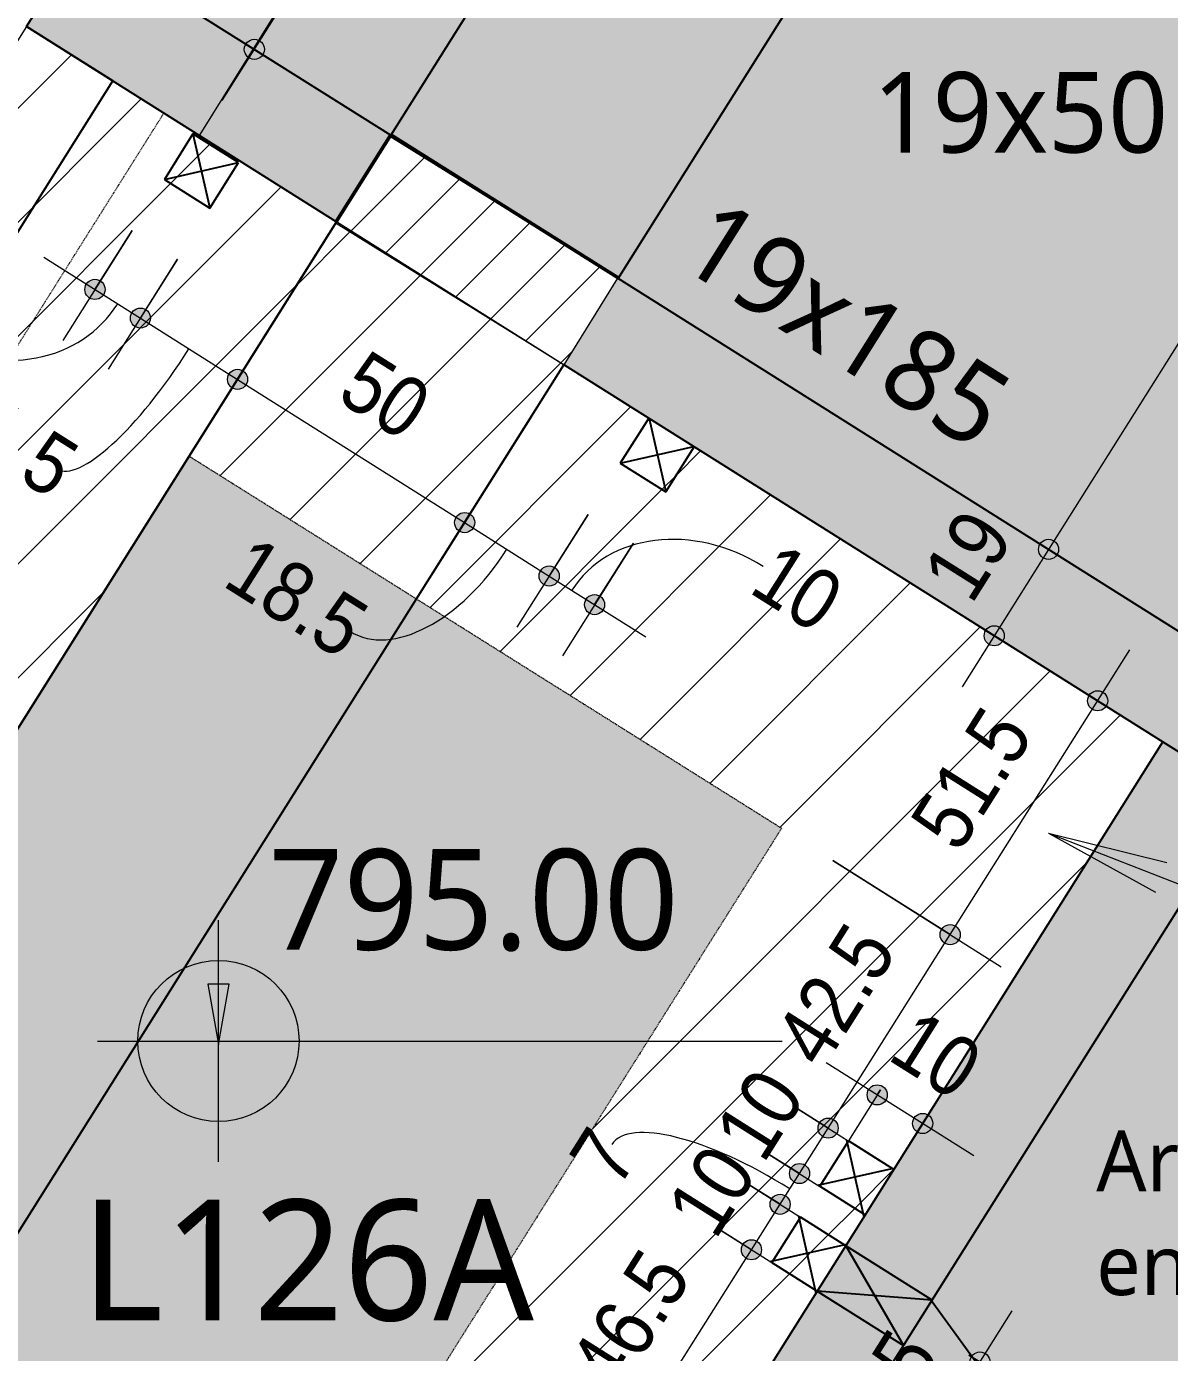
# Model space of a CAD drawing. Extents: x -2131 to 52870, y -3196 to 88043.
# Drawn here: x 42426.7 to 42639.5, y 1856.6 to 2103.4 of the extents above; entities that cross this region are included whole.
import ezdxf

# ---------------------------------------------------------------- set-up
doc = ezdxf.new("R2010")
doc.units = 0
doc.linetypes.add('Hidden 1_5', pattern=[0.22, 0.15, -0.07])
doc.linetypes.add('Traço', pattern=[0.635, 0.3175, -0.3175])
for name, color, linetype, lineweight in [('A-ANNO-DIMS', 7, 'Continuous', 9), ('A-ANNO-DIMS-75', 7, 'Continuous', 9), ('A-DETL-GENF', 7, 'Continuous', 18), ('A-DETL-THIN', 7, 'Continuous', 25), ('A-FLOR', 7, 'Continuous', 25), ('A-FLOR-IDEN', 7, 'Continuous', 9), ('A-GENM', 7, 'Continuous', 25), ('A-GENM-HDLN', 7, 'Traço', 18), ('G-ANNO-DIMS', 7, 'Continuous', 9), ('G-ANNO-TEXT', 7, 'Continuous', 9), ('S-BEAM', 7, 'Continuous', 25), ('S-BEAM-HDLN', 7, 'Traço', 25), ('S-BEAM-IDEN', 7, 'Continuous', 9), ('S-COLS', 7, 'Continuous', 25), ('S-COLS-IDEN', 7, 'Continuous', 9)]:
    doc.layers.add(name, color=color, linetype=linetype, lineweight=lineweight)
doc.layers.add('A-DETL', color=7, linetype='Continuous', lineweight=18, true_color=0x00a600)
doc.styles.add('Fira Sans_3', font='', dxfattribs={"width": 0.9, "height": 11.25})
doc.styles.add('Gadugi', font='gadugi.ttf', dxfattribs={"height": 15})
doc.styles.add('Gadugi_4', font='gadugi.ttf', dxfattribs={"height": 11.25})
doc.styles.add('Gadugi_6', font='gadugi.ttf', dxfattribs={"height": 22.5})
doc.styles.add('Gadugi_8', font='gadugi.ttf', dxfattribs={"height": 18.75})
doc.styles.get('Fira Sans_3').set_extended_font_data('Fira Sans')
doc.dimstyles.new('PED_1_5mm_ESQ_3', dxfattribs={"dimscale": 30.48, "dimtxt": 15.344768, "dimasz": 0.492126, "dimexe": 0.369094, "dimexo": 0.369094, "dimgap": 0.073819, "dimtad": 1, "dimdec": 1, "dimrnd": 0.5, "dimdsep": 46, "dimtxsty": 'Fira Sans_3', "dimblk1": 'DOTSMALL', "dimblk2": 'DOTSMALL', "dimsah": 1, "dimcen": 0.09, "dimdle": 0.369094, "dimazin": 0, "dimtfac": 1, "dimtdec": 4, "dimtix": 1, "dimtmove": 0, "dimatfit": 3, "dimfxl": 1, "dimtvp": 1, "dimtolj": 1, "dimtzin": 0, "dimarcsym": 2})
doc.dimstyles.new('PED_1_5mm_ESQ_5', dxfattribs={"dimscale": 30.48, "dimtxt": 15.344768, "dimasz": 0.492126, "dimexe": 0.369094, "dimexo": 0.369094, "dimgap": 0.073819, "dimtad": 1, "dimdec": 1, "dimrnd": 0.5, "dimdsep": 46, "dimtxsty": 'Fira Sans_3', "dimblk1": 'DOTSMALL', "dimblk2": 'DOTSMALL', "dimsah": 1, "dimcen": 0.09, "dimdle": 0.369094, "dimazin": 0, "dimtfac": 1, "dimtdec": 4, "dimtix": 1, "dimtmove": 1, "dimatfit": 3, "dimfxl": 1, "dimtvp": 1, "dimtolj": 1, "dimtzin": 0, "dimarcsym": 2})
pattern_1 = [(45, (44240.043, 0), (-10.6066, 10.6066), [])]

# ---------------------------------------------------------------- blocks, each defined once
blk = doc.blocks.new('PED_FURO_RETANGULAR_R04_2020 - 10x10x33-3488653-PL C 001 - FORMA DO TÉRREO')
at = {"layer": 'A-GENM-HDLN'}
for p, q in [((-5, 9.5), (5, -9.5)), ((-5, -9.5), (5, 9.5)), ((-5, -9.5), (-5, 9.5)), ((5, 9.5), (5, -9.5))]:
    blk.add_line(p, q, dxfattribs=at)
blk = doc.blocks.new('Elevações de ponto - M_Cota de elevação - Alvo preenchido-10609-PL C 001 - FORMA DO TÉRREO')
at = {"layer": 'G-ANNO-DIMS'}
h = blk.add_hatch(color=256, dxfattribs=at)
edge = h.paths.add_edge_path(flags=0)
edge.add_line((0, 0), (-0.2, 0))
edge.add_arc((0, 0), 0.2, 90, 180, ccw=False)
edge.add_line((0, 0.2), (0, 0))
h = blk.add_hatch(color=256, dxfattribs=at)
edge = h.paths.add_edge_path(flags=0)
edge.add_line((0, 0), (0.2, 0))
edge.add_arc((0, 0), 0.2, 270, 360, ccw=False)
edge.add_line((0, -0.2), (0, 0))
for p, q in [((0, -0.3), (0, 0.3)), ((-0.3, 0), (1.4, 0))]:
    blk.add_line(p, q, dxfattribs=at)
blk.add_circle((0, 0), 0.2, dxfattribs=at)
blk = doc.blocks.new('DIMBLOCK255-PL C 001 - FORMA DO TÉRREO')
at = {"layer": 'A-ANNO-DIMS-75', "transparency": 16777216}
h = blk.add_hatch(color=256, dxfattribs=at)
edge = h.paths.add_edge_path(flags=0)
edge.add_arc((42424.7, 2127.12), 1.88, 0, 360)
h = blk.add_hatch(color=256, dxfattribs=at)
edge = h.paths.add_edge_path(flags=0)
edge.add_arc((42414.58, 2111.04), 1.88, 0, 360)
for p, q in [((42408.58, 2101.52), (42430.69, 2136.64)), ((42431.97, 2122.54), (42415.17, 2133.12)), ((42424.7, 2127.12), (42431.97, 2122.54)), ((42421.85, 2106.46), (42405.05, 2117.03)), ((42414.58, 2111.04), (42421.85, 2106.46))]:
    blk.add_line(p, q, dxfattribs=at)
for centre in [(42424.7, 2127.12), (42414.58, 2111.04)]:
    blk.add_circle(centre, 1.88, dxfattribs=at)
at = {"layer": 'A-ANNO-DIMS-75', "color": 0, "transparency": 16777216, "insert": (42400.83, 2122.67), "char_height": 11.25, "width": 16.7612, "attachment_point": 1, "rotation": 57.8147, "line_spacing_factor": 1.049215, "style": 'Fira Sans_3'}
blk.add_mtext('19', dxfattribs=at)
blk = doc.blocks.new('_DotSmall')
at = {"color": 0, "linetype": 'ByBlock', "const_width": 0.5}
blk.add_lwpolyline([(-0.0625, 0, 1), (0.0625, 0, 1)], format="xyb", close=True, dxfattribs=at)
blk = doc.blocks.new('DIMBLOCK256-PL C 001 - FORMA DO TÉRREO')
at = {"layer": 'A-ANNO-DIMS-75', "transparency": 16777216}
h = blk.add_hatch(color=256, dxfattribs=at)
edge = h.paths.add_edge_path(flags=0)
edge.add_arc((42574.17, 2266.17), 1.87, 0, 360)
h = blk.add_hatch(color=256, dxfattribs=at)
edge = h.paths.add_edge_path(flags=0)
edge.add_arc((42469.08, 2099.19), 1.87, 0, 360)
for p, q in [((42581.45, 2261.59), (42564.65, 2272.16)), ((42463.08, 2089.67), (42574.17, 2266.17)), ((42574.17, 2266.17), (42581.45, 2261.59)), ((42448.07, 2112.41), (42478.6, 2093.2)), ((42469.08, 2099.19), (42448.07, 2112.41))]:
    blk.add_line(p, q, dxfattribs=at)
for centre in [(42574.17, 2266.17), (42469.08, 2099.19)]:
    blk.add_circle(centre, 1.87, dxfattribs=at)
at = {"layer": 'A-ANNO-DIMS-75', "color": 0, "transparency": 16777216, "insert": (42498.2, 2178.94), "char_height": 11.25, "width": 37.5357, "attachment_point": 1, "rotation": 57.8147, "line_spacing_factor": 1.049215, "style": 'Fira Sans_3'}
blk.add_mtext('197.5', dxfattribs=at)
blk = doc.blocks.new('DIMBLOCK268-PL C 001 - FORMA DO TÉRREO')
at = {"layer": 'A-ANNO-DIMS-75', "transparency": 16777216}
h = blk.add_hatch(color=256, dxfattribs=at)
edge = h.paths.add_edge_path(flags=0)
edge.add_arc((42604.2, 1854.84), 1.87, 0, 360)
h = blk.add_hatch(color=256, dxfattribs=at)
edge = h.paths.add_edge_path(flags=0)
edge.add_arc((42586.41, 1826.57), 1.87, 0, 360)
for p, q in [((42586.41, 1826.57), (42610.19, 1864.36)), ((42602.14, 1856.13), (42613.72, 1848.85)), ((42604.2, 1854.84), (42602.14, 1856.13)), ((42584.35, 1827.86), (42595.93, 1820.57)), ((42586.41, 1826.57), (42584.35, 1827.86))]:
    blk.add_line(p, q, dxfattribs=at)
for centre in [(42604.2, 1854.84), (42586.41, 1826.57)]:
    blk.add_circle(centre, 1.87, dxfattribs=at)
at = {"layer": 'A-ANNO-DIMS-75', "color": 0, "transparency": 16777216, "insert": (42573.46, 1839.46), "char_height": 11.25, "width": 30.4535, "attachment_point": 1, "rotation": 57.8148, "line_spacing_factor": 1.049215, "style": 'Fira Sans_3'}
blk.add_mtext('33.5', dxfattribs=at)
blk = doc.blocks.new('DIMBLOCK274-PL C 001 - FORMA DO TÉRREO')
at = {"layer": 'A-ANNO-DIMS-75', "transparency": 16777216}
h = blk.add_hatch(color=256, dxfattribs=at)
edge = h.paths.add_edge_path(flags=0)
edge.add_arc((42561.65, 1875.73), 1.87, 0, 360)
h = blk.add_hatch(color=256, dxfattribs=at)
edge = h.paths.add_edge_path(flags=0)
edge.add_arc((42536.72, 1836.21), 1.87, 0, 360)
for p, q in [((42555.91, 1879.35), (42571.16, 1869.73)), ((42561.65, 1875.73), (42555.91, 1879.35)), ((42536.72, 1836.21), (42561.65, 1875.73)), ((42531.03, 1839.8), (42546.24, 1830.21)), ((42536.72, 1836.21), (42531.03, 1839.8))]:
    blk.add_line(p, q, dxfattribs=at)
for centre in [(42561.65, 1875.73), (42536.72, 1836.21)]:
    blk.add_circle(centre, 1.87, dxfattribs=at)
at = {"layer": 'A-ANNO-DIMS-75', "color": 0, "transparency": 16777216, "insert": (42527.13, 1854.41), "char_height": 11.25, "width": 31.3978, "attachment_point": 1, "rotation": 57.7592, "line_spacing_factor": 1.049215, "style": 'Fira Sans_3'}
blk.add_mtext('46.5', dxfattribs=at)
blk = doc.blocks.new('DIMBLOCK275-PL C 001 - FORMA DO TÉRREO')
at = {"layer": 'A-ANNO-DIMS-75', "transparency": 16777216}
h = blk.add_hatch(color=256, dxfattribs=at)
edge = h.paths.add_edge_path(flags=0)
edge.add_arc((42566.98, 1884.19), 1.87, 0, 360)
h = blk.add_hatch(color=256, dxfattribs=at)
edge = h.paths.add_edge_path(flags=0)
edge.add_arc((42561.65, 1875.73), 1.87, 0, 360)
for p, q in [((42561.25, 1887.8), (42576.5, 1878.18)), ((42566.98, 1884.19), (42561.25, 1887.8)), ((42561.65, 1875.73), (42566.98, 1884.19)), ((42555.91, 1879.35), (42571.16, 1869.73)), ((42561.65, 1875.73), (42555.91, 1879.35))]:
    blk.add_line(p, q, dxfattribs=at)
for centre in [(42566.98, 1884.19), (42561.65, 1875.73)]:
    blk.add_circle(centre, 1.87, dxfattribs=at)
at = {"layer": 'A-ANNO-DIMS-75', "color": 0, "transparency": 16777216, "insert": (42545.41, 1883.39), "char_height": 11.25, "width": 17.2334, "attachment_point": 1, "rotation": 57.7592, "line_spacing_factor": 1.049215, "style": 'Fira Sans_3'}
blk.add_mtext('10', dxfattribs=at)
blk = doc.blocks.new('DIMBLOCK276-PL C 001 - FORMA DO TÉRREO')
at = {"layer": 'A-ANNO-DIMS-75', "transparency": 16777216}
h = blk.add_hatch(color=256, dxfattribs=at)
edge = h.paths.add_edge_path(flags=0)
edge.add_arc((42570.6, 1889.92), 1.87, 0, 360)
h = blk.add_hatch(color=256, dxfattribs=at)
edge = h.paths.add_edge_path(flags=0)
edge.add_arc((42566.98, 1884.19), 1.87, 0, 360)
for p, q in [((42564.84, 1893.55), (42580.11, 1883.92)), ((42570.6, 1889.92), (42564.84, 1893.55)), ((42566.98, 1884.19), (42570.6, 1889.92)), ((42561.25, 1887.8), (42576.5, 1878.18)), ((42566.98, 1884.19), (42561.25, 1887.8))]:
    blk.add_line(p, q, dxfattribs=at)
for centre in [(42570.6, 1889.92), (42566.98, 1884.19)]:
    blk.add_circle(centre, 1.87, dxfattribs=at)
blk.add_ellipse((42563.11, 1878.04), major_axis=(-27.45, 17.31), ratio=0.328298, start_param=4.712389, end_param=6.283185, dxfattribs=at)
at = {"layer": 'A-ANNO-DIMS-75', "color": 0, "transparency": 16777216, "insert": (42527.33, 1892.93), "char_height": 11.25, "width": 7.7904, "attachment_point": 1, "rotation": 57.7592, "line_spacing_factor": 1.049215, "style": 'Fira Sans_3'}
blk.add_mtext('7', dxfattribs=at)
blk = doc.blocks.new('DIMBLOCK277-PL C 001 - FORMA DO TÉRREO')
at = {"layer": 'A-ANNO-DIMS-75', "transparency": 16777216}
h = blk.add_hatch(color=256, dxfattribs=at)
edge = h.paths.add_edge_path(flags=0)
edge.add_arc((42575.93, 1898.38), 1.87, 0, 360)
h = blk.add_hatch(color=256, dxfattribs=at)
edge = h.paths.add_edge_path(flags=0)
edge.add_arc((42570.6, 1889.92), 1.87, 0, 360)
for p, q in [((42570.17, 1902.01), (42585.45, 1892.37)), ((42575.93, 1898.38), (42570.17, 1902.01)), ((42570.6, 1889.92), (42575.93, 1898.38)), ((42564.84, 1893.55), (42580.11, 1883.92)), ((42570.6, 1889.92), (42564.84, 1893.55))]:
    blk.add_line(p, q, dxfattribs=at)
for centre in [(42575.93, 1898.38), (42570.6, 1889.92)]:
    blk.add_circle(centre, 1.87, dxfattribs=at)
at = {"layer": 'A-ANNO-DIMS-75', "color": 0, "transparency": 16777216, "insert": (42554.36, 1897.58), "char_height": 11.25, "width": 17.2334, "attachment_point": 1, "rotation": 57.7592, "line_spacing_factor": 1.049215, "style": 'Fira Sans_3'}
blk.add_mtext('10', dxfattribs=at)
blk = doc.blocks.new('DIMBLOCK278-PL C 001 - FORMA DO TÉRREO')
at = {"layer": 'A-ANNO-DIMS-75', "transparency": 16777216}
h = blk.add_hatch(color=256, dxfattribs=at)
edge = h.paths.add_edge_path(flags=0)
edge.add_arc((42598.65, 1934.39), 1.88, 0, 360)
h = blk.add_hatch(color=256, dxfattribs=at)
edge = h.paths.add_edge_path(flags=0)
edge.add_arc((42575.93, 1898.38), 1.87, 0, 360)
for p, q in [((42576.78, 1948.19), (42608.17, 1928.39)), ((42598.65, 1934.39), (42576.78, 1948.19)), ((42575.93, 1898.38), (42598.65, 1934.39)), ((42570.17, 1902.01), (42585.45, 1892.37)), ((42575.93, 1898.38), (42570.17, 1902.01))]:
    blk.add_line(p, q, dxfattribs=at)
for centre, radius in [((42598.65, 1934.39), 1.88), ((42575.93, 1898.38), 1.87)]:
    blk.add_circle(centre, radius, dxfattribs=at)
at = {"layer": 'A-ANNO-DIMS-75', "color": 0, "transparency": 16777216, "insert": (42565.39, 1915.08), "char_height": 11.25, "width": 30.6895, "attachment_point": 1, "rotation": 57.7592, "line_spacing_factor": 1.049215, "style": 'Fira Sans_3'}
blk.add_mtext('42.5', dxfattribs=at)
blk = doc.blocks.new('DIMBLOCK279-PL C 001 - FORMA DO TÉRREO')
at = {"layer": 'A-ANNO-DIMS-75', "transparency": 16777216}
h = blk.add_hatch(color=256, dxfattribs=at)
edge = h.paths.add_edge_path(flags=0)
edge.add_arc((42626.11, 1977.93), 1.87, 0, 360)
h = blk.add_hatch(color=256, dxfattribs=at)
edge = h.paths.add_edge_path(flags=0)
edge.add_arc((42598.65, 1934.39), 1.88, 0, 360)
for p, q in [((42598.65, 1934.39), (42632.11, 1987.44)), ((42628.72, 1976.28), (42616.59, 1983.93)), ((42626.11, 1977.93), (42628.72, 1976.28)), ((42576.78, 1948.19), (42608.17, 1928.39)), ((42598.65, 1934.39), (42576.78, 1948.19))]:
    blk.add_line(p, q, dxfattribs=at)
for centre, radius in [((42626.11, 1977.93), 1.87), ((42598.65, 1934.39), 1.88)]:
    blk.add_circle(centre, radius, dxfattribs=at)
at = {"layer": 'A-ANNO-DIMS-75', "color": 0, "transparency": 16777216, "insert": (42590.79, 1955.35), "char_height": 11.25, "width": 29.2731, "attachment_point": 1, "rotation": 57.7592, "line_spacing_factor": 1.049215, "style": 'Fira Sans_3'}
blk.add_mtext('51.5', dxfattribs=at)
blk = doc.blocks.new('DIMBLOCK280-PL C 001 - FORMA DO TÉRREO')
at = {"layer": 'A-ANNO-DIMS-75', "transparency": 16777216}
h = blk.add_hatch(color=256, dxfattribs=at)
edge = h.paths.add_edge_path(flags=0)
edge.add_arc((42585.07, 1904.56), 1.88, 0, 360)
h = blk.add_hatch(color=256, dxfattribs=at)
edge = h.paths.add_edge_path(flags=0)
edge.add_arc((42593.53, 1899.24), 1.88, 0, 360)
for p, q in [((42575.55, 1910.56), (42603.05, 1893.25)), ((42588.95, 1891.97), (42599.52, 1908.76)), ((42585.68, 1905.53), (42579.08, 1895.04)), ((42585.07, 1904.56), (42585.68, 1905.53)), ((42593.53, 1899.24), (42588.95, 1891.97))]:
    blk.add_line(p, q, dxfattribs=at)
for centre in [(42585.07, 1904.56), (42593.53, 1899.24)]:
    blk.add_circle(centre, 1.88, dxfattribs=at)
at = {"layer": 'A-ANNO-DIMS-75', "color": 0, "transparency": 16777216, "insert": (42592.72, 1920.82), "char_height": 11.25, "width": 17.2334, "attachment_point": 1, "rotation": 327.8148, "line_spacing_factor": 1.049215, "style": 'Fira Sans_3'}
blk.add_mtext('10', dxfattribs=at)
blk = doc.blocks.new('DIMBLOCK283-PL C 001 - FORMA DO TÉRREO')
at = {"layer": 'A-ANNO-DIMS-75', "transparency": 16777216}
h = blk.add_hatch(color=256, dxfattribs=at)
edge = h.paths.add_edge_path(flags=0)
edge.add_arc((42722.06, 2173.08), 1.87, 0, 360)
h = blk.add_hatch(color=256, dxfattribs=at)
edge = h.paths.add_edge_path(flags=0)
edge.add_arc((42616.97, 2006.11), 1.87, 0, 360)
for p, q in [((42651.45, 2217.52), (42731.58, 2167.09)), ((42722.06, 2173.08), (42651.45, 2217.52)), ((42722.06, 2173.08), (42616.97, 2006.11)), ((42609.69, 2010.69), (42626.49, 2000.12)), ((42616.97, 2006.11), (42609.69, 2010.69))]:
    blk.add_line(p, q, dxfattribs=at)
for centre in [(42722.06, 2173.08), (42616.97, 2006.11)]:
    blk.add_circle(centre, 1.87, dxfattribs=at)
at = {"layer": 'A-ANNO-DIMS-75', "color": 0, "transparency": 16777216, "insert": (42646.1, 2085.86), "char_height": 11.25, "width": 37.5357, "attachment_point": 1, "rotation": 57.8147, "line_spacing_factor": 1.049215, "style": 'Fira Sans_3'}
blk.add_mtext('197.5', dxfattribs=at)
blk = doc.blocks.new('DIMBLOCK284-PL C 001 - FORMA DO TÉRREO')
at = {"layer": 'A-ANNO-DIMS-75', "transparency": 16777216}
h = blk.add_hatch(color=256, dxfattribs=at)
edge = h.paths.add_edge_path(flags=0)
edge.add_arc((42616.97, 2006.11), 1.87, 0, 360)
h = blk.add_hatch(color=256, dxfattribs=at)
edge = h.paths.add_edge_path(flags=0)
edge.add_arc((42606.85, 1990.03), 1.87, 0, 360)
for p, q in [((42609.69, 2010.69), (42626.49, 2000.12)), ((42616.97, 2006.11), (42609.69, 2010.69)), ((42616.97, 2006.11), (42600.86, 1980.51)), ((42599.57, 1994.61), (42616.37, 1984.04)), ((42606.85, 1990.03), (42599.57, 1994.61))]:
    blk.add_line(p, q, dxfattribs=at)
for centre in [(42616.97, 2006.11), (42606.85, 1990.03)]:
    blk.add_circle(centre, 1.87, dxfattribs=at)
at = {"layer": 'A-ANNO-DIMS-75', "color": 0, "transparency": 16777216, "insert": (42593.1, 2001.66), "char_height": 11.25, "width": 16.7612, "attachment_point": 1, "rotation": 57.8147, "line_spacing_factor": 1.049215, "style": 'Fira Sans_3'}
blk.add_mtext('19', dxfattribs=at)
blk = doc.blocks.new('DIMBLOCK312-PL C 001 - FORMA DO TÉRREO')
at = {"layer": 'A-ANNO-DIMS-75', "transparency": 16777216}
h = blk.add_hatch(color=256, dxfattribs=at)
edge = h.paths.add_edge_path(flags=0)
edge.add_arc((42439.4, 2054.5), 1.88, 0, 360)
h = blk.add_hatch(color=256, dxfattribs=at)
edge = h.paths.add_edge_path(flags=0)
edge.add_arc((42447.86, 2049.17), 1.87, 0, 360)
for p, q in [((42446.32, 2065.47), (42433.4, 2044.99)), ((42439.4, 2054.5), (42446.32, 2065.47)), ((42429.89, 2060.5), (42447.86, 2049.17)), ((42454.78, 2060.13), (42441.86, 2039.65)), ((42447.86, 2049.17), (42454.78, 2060.13))]:
    blk.add_line(p, q, dxfattribs=at)
for centre, radius in [((42439.4, 2054.5), 1.88), ((42447.86, 2049.17), 1.87)]:
    blk.add_circle(centre, radius, dxfattribs=at)
blk.add_ellipse((42422.09, 2065.42), major_axis=(-21.54, 13.59), ratio=0.923237, start_param=1.570796, end_param=3.141593, dxfattribs=at)
at = {"layer": 'A-ANNO-DIMS-75', "color": 0, "transparency": 16777216, "insert": (42400.46, 2058.05), "char_height": 11.25, "width": 17.2334, "attachment_point": 1, "rotation": 327.7592, "line_spacing_factor": 1.049215, "style": 'Fira Sans_3'}
blk.add_mtext('10', dxfattribs=at)
blk = doc.blocks.new('DIMBLOCK313-PL C 001 - FORMA DO TÉRREO')
at = {"layer": 'A-ANNO-DIMS-75', "transparency": 16777216}
h = blk.add_hatch(color=256, dxfattribs=at)
edge = h.paths.add_edge_path(flags=0)
edge.add_arc((42447.86, 2049.17), 1.87, 0, 360)
h = blk.add_hatch(color=256, dxfattribs=at)
edge = h.paths.add_edge_path(flags=0)
edge.add_arc((42465.95, 2037.76), 1.87, 0, 360)
for p, q in [((42454.78, 2060.13), (42441.86, 2039.65)), ((42447.86, 2049.17), (42454.78, 2060.13)), ((42478.29, 2057.32), (42459.95, 2028.24)), ((42465.95, 2037.76), (42478.29, 2057.32)), ((42447.86, 2049.17), (42465.95, 2037.76))]:
    blk.add_line(p, q, dxfattribs=at)
for centre in [(42447.86, 2049.17), (42465.95, 2037.76)]:
    blk.add_circle(centre, 1.87, dxfattribs=at)
blk.add_ellipse((42449.43, 2048.18), major_axis=(17.09, 27.1), ratio=0.275955, start_param=3.141593, end_param=4.712389, dxfattribs=at)
at = {"layer": 'A-ANNO-DIMS-75', "color": 0, "transparency": 16777216, "insert": (42414.93, 2038.85), "char_height": 11.25, "width": 29.037, "attachment_point": 1, "rotation": 327.7592, "line_spacing_factor": 1.049215, "style": 'Fira Sans_3'}
blk.add_mtext('21.5', dxfattribs=at)
blk = doc.blocks.new('DIMBLOCK314-PL C 001 - FORMA DO TÉRREO')
at = {"layer": 'A-ANNO-DIMS-75', "transparency": 16777216}
h = blk.add_hatch(color=256, dxfattribs=at)
edge = h.paths.add_edge_path(flags=0)
edge.add_arc((42465.95, 2037.76), 1.87, 0, 360)
h = blk.add_hatch(color=256, dxfattribs=at)
edge = h.paths.add_edge_path(flags=0)
edge.add_arc((42508.24, 2011.09), 1.88, 0, 360)
for p, q in [((42478.29, 2057.32), (42459.95, 2028.24)), ((42465.95, 2037.76), (42478.29, 2057.32)), ((42465.95, 2037.76), (42508.24, 2011.09)), ((42520.75, 2030.92), (42502.24, 2001.57)), ((42508.24, 2011.09), (42520.75, 2030.92))]:
    blk.add_line(p, q, dxfattribs=at)
for centre, radius in [((42465.95, 2037.76), 1.87), ((42508.24, 2011.09), 1.88)]:
    blk.add_circle(centre, radius, dxfattribs=at)
at = {"layer": 'A-ANNO-DIMS-75', "color": 0, "transparency": 16777216, "insert": (42490.12, 2043.59), "char_height": 11.25, "width": 18.4137, "attachment_point": 1, "rotation": 327.7592, "line_spacing_factor": 1.049215, "style": 'Fira Sans_3'}
blk.add_mtext('50', dxfattribs=at)
blk = doc.blocks.new('DIMBLOCK315-PL C 001 - FORMA DO TÉRREO')
at = {"layer": 'A-ANNO-DIMS-75', "transparency": 16777216}
h = blk.add_hatch(color=256, dxfattribs=at)
edge = h.paths.add_edge_path(flags=0)
edge.add_arc((42508.24, 2011.09), 1.88, 0, 360)
h = blk.add_hatch(color=256, dxfattribs=at)
edge = h.paths.add_edge_path(flags=0)
edge.add_arc((42523.98, 2001.15), 1.88, 0, 360)
for p, q in [((42520.75, 2030.92), (42502.24, 2001.57)), ((42508.24, 2011.09), (42520.75, 2030.92)), ((42531.22, 2012.63), (42517.98, 1991.64)), ((42523.98, 2001.15), (42531.22, 2012.63)), ((42508.24, 2011.09), (42523.98, 2001.15))]:
    blk.add_line(p, q, dxfattribs=at)
for centre in [(42508.24, 2011.09), (42523.98, 2001.15)]:
    blk.add_circle(centre, 1.88, dxfattribs=at)
blk.add_ellipse((42502.14, 2014.93), major_axis=(15.2, 24.1), ratio=0.579512, start_param=3.141593, end_param=4.712389, dxfattribs=at)
at = {"layer": 'A-ANNO-DIMS-75', "color": 0, "transparency": 16777216, "insert": (42468.87, 2009.01), "char_height": 11.25, "width": 29.9813, "attachment_point": 1, "rotation": 327.7592, "line_spacing_factor": 1.049215, "style": 'Fira Sans_3'}
blk.add_mtext('18.5', dxfattribs=at)
blk = doc.blocks.new('DIMBLOCK316-PL C 001 - FORMA DO TÉRREO')
at = {"layer": 'A-ANNO-DIMS-75', "transparency": 16777216}
h = blk.add_hatch(color=256, dxfattribs=at)
edge = h.paths.add_edge_path(flags=0)
edge.add_arc((42523.98, 2001.15), 1.88, 0, 360)
h = blk.add_hatch(color=256, dxfattribs=at)
edge = h.paths.add_edge_path(flags=0)
edge.add_arc((42532.44, 1995.82), 1.87, 0, 360)
for p, q in [((42531.22, 2012.63), (42517.98, 1991.64)), ((42523.98, 2001.15), (42531.22, 2012.63)), ((42539.68, 2007.29), (42526.44, 1986.3)), ((42532.44, 1995.82), (42539.68, 2007.29)), ((42523.98, 2001.15), (42541.96, 1989.82))]:
    blk.add_line(p, q, dxfattribs=at)
for centre, radius in [((42523.98, 2001.15), 1.88), ((42532.44, 1995.82), 1.87)]:
    blk.add_circle(centre, radius, dxfattribs=at)
blk.add_ellipse((42551.69, 1983.68), major_axis=(-23.48, 14.81), ratio=0.819721, start_param=4.712389, end_param=6.283185, dxfattribs=at)
at = {"layer": 'A-ANNO-DIMS-75', "color": 0, "transparency": 16777216, "insert": (42566.9, 2007.78), "char_height": 11.25, "width": 17.2334, "attachment_point": 1, "rotation": 327.7592, "line_spacing_factor": 1.049215, "style": 'Fira Sans_3'}
blk.add_mtext('10', dxfattribs=at)

msp = doc.modelspace()

# ---------------------------------------------------------------- hatches: boundary and pattern name
at = {"layer": 'A-DETL-GENF', "true_color": 0x48b948}
h = msp.add_hatch(dxfattribs=at)
h.set_pattern_fill('FP_6', color=95, style=0, pattern_type=2)
h.set_pattern_definition(pattern_1)
h.paths.add_polyline_path([(42287.953, 1754.979), (42484.351, 2067.127), (42426.653, 2103.441), (42230.211, 1791.32), (42261.284, 1771.764), (42266.621, 1780.226), (42275.079, 1774.891), (42269.747, 1766.437), (42287.946, 1754.983)], flags=0)
h.paths.add_polyline_path([(42460.779, 2069.649), (42452.321, 2074.984), (42457.655, 2083.442), (42466.114, 2078.108), (42464.144, 2074.984)], flags=0)
h = msp.add_hatch(dxfattribs=at)
h.set_pattern_fill('FP_6', color=95, style=0, pattern_type=2)
h.set_pattern_definition(pattern_1)
h.paths.add_polyline_path([(42269.747, 1766.437), (42275.079, 1774.891), (42266.621, 1780.226), (42261.284, 1771.764), (42266.621, 1768.404)], flags=0)
h.paths.add_polyline_path([(42460.779, 2069.649), (42466.114, 2078.108), (42457.655, 2083.442), (42452.321, 2074.984), (42457.655, 2071.619)], flags=0)
at = {"layer": 'A-DETL-GENF', "true_color": 0x808080}
h = msp.add_hatch(dxfattribs=at)
h.set_pattern_fill('FP_5', color=8, style=0, pattern_type=2)
h.set_pattern_definition([(45, (44240.043, 0), (-5.3033, 5.3033), [])])
h.paths.add_polyline_path([(42526.754, 2040.44), (42536.772, 2056.575), (42494.326, 2082.974), (42484.437, 2067.074), (42526.711, 2040.467)], flags=0)
at = {"layer": 'A-DETL-GENF', "true_color": 0x48b948}
h = msp.add_hatch(dxfattribs=at)
h.set_pattern_fill('FP_6', color=95, style=0, pattern_type=2)
h.set_pattern_definition(pattern_1)
h.paths.add_polyline_path([(42441.795, 1658.155), (42494.261, 1741.518), (42485.799, 1746.855), (42491.166, 1755.292), (42499.588, 1749.981), (42503.226, 1755.762), (42494.787, 1761.084), (42500.122, 1769.542), (42508.552, 1764.225), (42538.335, 1811.546), (42529.873, 1816.884), (42540.543, 1833.8), (42548.988, 1828.473), (42573.875, 1868.016), (42565.427, 1873.345), (42570.761, 1881.803), (42579.202, 1876.479), (42582.812, 1882.215), (42574.354, 1887.549), (42579.688, 1896.008), (42588.138, 1890.678), (42638.236, 1970.276), (42550.971, 2025.198), (42545.68, 2016.809), (42537.222, 2022.144), (42542.508, 2030.525), (42526.515, 2040.579), (42484.291, 2066.84), (42484.291, 2066.936), (42456.932, 2023.465), (42567.261, 1954.192), (42425.64, 1729.173), (42315.385, 1798.565), (42287.953, 1754.979), (42345.919, 1718.496), (42351.231, 1726.918), (42359.689, 1721.583), (42354.382, 1713.17), (42438.19, 1660.423)], flags=0)
h = msp.add_hatch(dxfattribs=at)
h.set_pattern_fill('FP_6', color=95, style=0, pattern_type=2)
h.set_pattern_definition(pattern_1)
h.paths.add_polyline_path([(42354.382, 1713.17), (42359.689, 1721.583), (42351.231, 1726.918), (42345.919, 1718.496), (42351.231, 1715.153)], flags=0)
h.paths.add_polyline_path([(42494.261, 1741.518), (42499.588, 1749.981), (42491.133, 1755.313), (42485.845, 1746.826), (42491.133, 1743.49)], flags=0)
h.paths.add_polyline_path([(42503.226, 1755.762), (42508.552, 1764.225), (42500.122, 1769.542), (42494.801, 1761.075), (42502.848, 1756)], flags=0)
h.paths.add_polyline_path([(42538.335, 1811.546), (42548.988, 1828.473), (42540.543, 1833.8), (42529.873, 1816.884), (42537.222, 1812.249)], flags=0)
h.paths.add_polyline_path([(42573.875, 1868.016), (42579.202, 1876.479), (42570.761, 1881.803), (42565.427, 1873.345), (42573.249, 1868.411)], flags=0)
h.paths.add_polyline_path([(42582.812, 1882.215), (42588.138, 1890.678), (42579.688, 1896.008), (42574.354, 1887.549), (42579.688, 1884.185)], flags=0)
h.paths.add_polyline_path([(42545.68, 2016.809), (42550.971, 2025.198), (42542.508, 2030.525), (42537.222, 2022.144), (42542.508, 2018.809)], flags=0)
h.paths.add_polyline_path([(42526.749, 2040.433), (42526.711, 2040.467), (42484.395, 2067.006), (42484.291, 2066.84), (42526.721, 2040.451)], flags=0)
at = {"layer": 'A-FLOR', "true_color": 0xfcd5b4}
for points in [[(42771.363, 1908.803), (42859.112, 2048.227), (42875.193, 2038.106), (42875.193, 2038.196), (42859.189, 2048.268), (42963.039, 2213.273), (43092.089, 2132.052), (43325.706, 2502.943), (42961.89, 2731.912), (42536.841, 2056.541), (42664.436, 1976.263), (42664.85, 1976.91), (42764.736, 1913.041)], [(42494.472, 2083.208), (42624.061, 2289.013), (42582.399, 2315.233), (42452.854, 2109.401), (42494.337, 2083.292)]]:
    msp.add_hatch(color=254, dxfattribs=at).paths.add_polyline_path(points, flags=0)
at = {"layer": 'A-FLOR', "true_color": 0xff9292}
msp.add_hatch(color=21, dxfattribs=at).paths.add_polyline_path([(42425.64, 1729.173), (42567.261, 1954.192), (42499.277, 1996.878), (42357.702, 1771.932), (42422.106, 1731.397)], flags=0)
at = {"layer": 'A-FLOR', "true_color": 0xfcd5b4}
h = msp.add_hatch(color=254, dxfattribs=at)
h.paths.add_polyline_path([(42422.109, 1353.882), (42761.209, 1892.743), (42654.737, 1960.825), (42447.754, 1631.954), (42320.148, 1712.264), (42187.517, 1501.529), (42422.106, 1353.884)], flags=0)
h.paths.add_polyline_path([(42459.607, 1600.594), (42449.607, 1600.594), (42449.607, 1610.594), (42459.607, 1610.594)], flags=0)
at = {"layer": 'G-ANNO-DIMS'}
msp.add_hatch(color=256, dxfattribs=at).paths.add_polyline_path([(42462.396, 1913.911), (42464.38, 1925.161), (42460.412, 1925.161)], flags=0)
at = {"layer": 'S-BEAM', "true_color": 0xfcd5b4}
msp.add_hatch(color=254, dxfattribs=at).paths.add_polyline_path([(42536.832, 2056.547), (42961.88, 2731.919), (42919.573, 2758.545), (42494.568, 2083.265), (42536.813, 2056.613), (42536.788, 2056.575)], flags=0)
at = {"layer": 'S-BEAM', "true_color": 0x00bcb8}
h = msp.add_hatch(color=132, dxfattribs=at)
h.paths.add_polyline_path([(42654.316, 1960.156), (42664.436, 1976.236), (42536.772, 2056.547), (42526.765, 2040.433), (42653.97, 1960.373)], flags=0)
h.paths.add_polyline_path([(42484.437, 2067.074), (42484.489, 2067.158), (42484.422, 2067.24), (42494.472, 2083.208), (42436.773, 2119.522), (42426.653, 2103.441), (42484.404, 2067.094)], flags=0)
at = {"layer": 'S-BEAM', "true_color": 0xff9292}
h = msp.add_hatch(color=21, dxfattribs=at)
h.paths.add_polyline_path([(42330.262, 1728.334), (42330.27, 1728.346), (42328.929, 1729.173)], flags=0)
h.paths.add_polyline_path([(42357.702, 1771.932), (42499.277, 1996.878), (42456.932, 2023.465), (42315.385, 1798.565), (42342.976, 1781.199)], flags=0)
at = {"layer": 'S-BEAM', "true_color": 0x00bcb8}
msp.add_hatch(color=132, dxfattribs=at).paths.add_polyline_path([(42447.754, 1631.954), (42654.316, 1960.156), (42638.236, 1970.276), (42431.674, 1642.074), (42447.409, 1632.171)], flags=0)
at = {"layer": 'S-COLS', "true_color": 0x808080}
msp.add_hatch(color=8, dxfattribs=at).paths.add_polyline_path([(42536.784, 2056.567), (42536.784, 2056.696), (42494.515, 2083.276), (42484.404, 2067.212), (42484.507, 2067.186), (42494.326, 2082.974), (42536.772, 2056.575)], flags=0)

# ---------------------------------------------------------------- linework, layer by layer
at = {"layer": 'A-DETL', "color": 7}
for p, q in [((42459.011, 2083.31), (42476.967, 2112.182)), ((42426.653, 2103.441), (42230.211, 1791.32)), ((42484.395, 2067.1), (42426.653, 2103.441)), ((42494.326, 2082.974), (42484.426, 2067.057)), ((42536.784, 2056.567), (42494.326, 2082.974)), ((42287.953, 1754.979), (42484.395, 2067.1)), ((42484.395, 2067.1), (42456.932, 2023.465)), ((42484.426, 2067.057), (42484.291, 2066.84)), ((42484.291, 2066.84), (42526.749, 2040.433)), ((42638.236, 1970.276), (42484.395, 2067.1)), ((42526.754, 2040.44), (42536.784, 2056.567)), ((42441.795, 1658.155), (42638.236, 1970.276))]:
    msp.add_line(p, q, dxfattribs=at)
at = {"layer": 'A-DETL', "color": 7, "lineweight": 9}
for p, q in [((42426.653, 2103.441), (42638.236, 1970.276)), ((42638.236, 1970.276), (42495.659, 1743.74))]:
    msp.add_line(p, q, dxfattribs=at)
at = {"layer": 'A-DETL', "color": 7, "linetype": 'Hidden 1_5'}
for p, q in [((42452.073, 2087.086), (42255.793, 1775.22)), ((42456.932, 2023.465), (42567.261, 1954.192)), ((42567.261, 1954.192), (42425.64, 1729.173))]:
    msp.add_line(p, q, dxfattribs=at)
at = {"layer": 'A-DETL-THIN'}
for p, q in [((42457.629, 2083.459), (42460.779, 2069.649)), ((42452.321, 2074.984), (42466.13, 2078.134)), ((42542.584, 2030.477), (42545.68, 2016.809)), ((42537.222, 2022.144), (42550.902, 2025.242)), ((42579.343, 1896.225), (42582.575, 1881.839)), ((42574.008, 1887.767), (42587.83, 1890.872)), ((42570.416, 1882.02), (42573.645, 1867.649)), ((42565.081, 1873.562), (42579.389, 1876.777)), ((42579.202, 1876.479), (42589.956, 1857.895)), ((42595.282, 1866.359), (42573.875, 1868.016)), ((42621.004, 1830.662), (42594.925, 1866.557))]:
    msp.add_line(p, q, dxfattribs=at)
at = {"layer": 'A-FLOR'}
for p, q in [((42457.655, 2083.442), (42452.321, 2074.984)), ((42466.114, 2078.108), (42457.655, 2083.442)), ((42460.779, 2069.649), (42466.114, 2078.108)), ((42452.321, 2074.984), (42460.779, 2069.649)), ((42484.395, 2067.1), (42287.953, 1754.979)), ((42542.508, 2030.525), (42537.222, 2022.144)), ((42545.68, 2016.809), (42550.971, 2025.198)), ((42537.222, 2022.144), (42545.68, 2016.809)), ((42579.688, 1896.008), (42574.354, 1887.549)), ((42588.138, 1890.678), (42579.688, 1896.008)), ((42574.354, 1887.549), (42582.812, 1882.215)), ((42570.761, 1881.803), (42565.427, 1873.345)), ((42579.202, 1876.479), (42570.761, 1881.803)), ((42565.427, 1873.345), (42573.875, 1868.016))]:
    msp.add_line(p, q, dxfattribs=at)
at = {"layer": 'G-ANNO-DIMS'}
for p, q in [((42464.38, 1925.161), (42460.412, 1925.161)), ((42460.412, 1925.161), (42462.396, 1913.911)), ((42462.396, 1913.911), (42464.38, 1925.161)), ((42462.396, 1913.911), (42462.396, 1914.587))]:
    msp.add_line(p, q, dxfattribs=at)
at = {"layer": 'G-ANNO-TEXT'}
for q in [(42639.024, 1947.821), (42636.866, 1942.304), (42688.111, 1925.439)]:
    msp.add_line((42616.991, 1953.259), q, dxfattribs=at)
at = {"layer": 'S-BEAM'}
for p, q in [((42536.832, 2056.547), (42961.89, 2731.912)), ((42494.568, 2083.265), (42624.061, 2289.013)), ((42426.653, 2103.441), (42436.773, 2119.522)), ((42436.773, 2119.522), (42494.472, 2083.208)), ((42426.653, 2103.441), (42484.395, 2067.1)), ((42442.733, 2093.321), (42426.653, 2103.441)), ((42246.292, 1781.199), (42442.733, 2093.321)), ((42456.932, 2023.465), (42484.395, 2067.1)), ((42536.788, 2056.575), (42664.436, 1976.236)), ((42499.277, 1996.878), (42526.706, 2040.46)), ((42526.754, 2040.44), (42638.236, 1970.276)), ((42315.385, 1798.565), (42456.932, 2023.465)), ((42357.702, 1771.932), (42499.277, 1996.878)), ((42441.795, 1658.155), (42638.236, 1970.276)), ((42638.236, 1970.276), (42654.316, 1960.156)), ((42447.754, 1631.954), (42654.316, 1960.156))]:
    msp.add_line(p, q, dxfattribs=at)
at = {"layer": 'S-BEAM-HDLN', "linetype": 'Continuous'}
for p, q in [((42494.515, 2083.18), (42494.566, 2083.261)), ((42494.515, 2083.18), (42494.472, 2083.208)), ((42536.784, 2056.577), (42494.515, 2083.18)), ((42595.282, 1866.359), (42579.202, 1876.479)), ((42573.876, 1868.016), (42589.956, 1857.895))]:
    msp.add_line(p, q, dxfattribs=at)
at = {"layer": 'S-COLS', "lineweight": 50}
for p, q in [((42484.404, 2067.212), (42494.525, 2083.292)), ((42494.525, 2083.292), (42536.841, 2056.659)), ((42536.841, 2056.659), (42536.783, 2056.567))]:
    msp.add_line(p, q, dxfattribs=at)

# ---------------------------------------------------------------- block references
at = {"layer": 'A-GENM', "linetype": 'Traço', "lineweight": 18, "rotation": 237.814800203734}
msp.add_blockref('PED_FURO_RETANGULAR_R04_2020 - 10x10x33-3488653-PL C 001 - FORMA DO TÉRREO', (42584.579, 1867.187), dxfattribs=at)
at = {"layer": 'G-ANNO-DIMS', "xscale": 74.99999999999996, "yscale": 74.99999999999996, "zscale": 74.99999999999996}
msp.add_blockref('Elevações de ponto - M_Cota de elevação - Alvo preenchido-10609-PL C 001 - FORMA DO TÉRREO', (42462.396, 1914.587), dxfattribs=at)

# ---------------------------------------------------------------- texts
at = {"layer": 'A-FLOR-IDEN', "insert": (42436.776, 1885.071), "char_height": 22.5, "width": 105.82275, "attachment_point": 1, "style": 'Gadugi_6'}
msp.add_mtext('L126A', dxfattribs=at)
at = {"layer": 'G-ANNO-DIMS', "insert": (42471.714, 1950.325), "char_height": 18.75, "width": 91.9378, "attachment_point": 1, "line_spacing_factor": 1.02016, "style": 'Gadugi_8'}
msp.add_mtext('795.00', dxfattribs=at)
at = {"layer": 'G-ANNO-TEXT', "char_height": 11.25, "attachment_point": 1, "style": 'Gadugi_4'}
for s, insert, width in [('Arquibancada em', (42625.861, 1897.887), 150.31641), ('enchimento', (42625.861, 1878.539), 101.61389)]:
    msp.add_mtext(s, dxfattribs=dict(at, insert=insert, width=width))
at = {"layer": 'S-BEAM-IDEN', "insert": (42555.298, 2072.108), "char_height": 15, "width": 81.17086, "attachment_point": 1, "rotation": 327.81471, "style": 'Gadugi'}
msp.add_mtext('19x185', dxfattribs=at)
at = {"layer": 'S-COLS-IDEN', "insert": (42584.206, 2094.979), "char_height": 15, "width": 67.34175, "attachment_point": 1, "style": 'Gadugi'}
msp.add_mtext('19x50', dxfattribs=at)

# ---------------------------------------------------------------- dimensions: what is measured, and where the dimension line sits
at = {"layer": 'A-ANNO-DIMS'}
for base, p1, p2, angle, override, picture, middle in [((42574.17, 2266.17), (42438.551, 2118.403), (42571.925, 2267.582), 57.81471, {"dimpost": '<>', "dimfxl": 200.108256}, 'DIMBLOCK256-PL C 001 - FORMA DO TÉRREO', (42514.806, 2186.971)), ((42616.971, 2006.11), (42641.928, 2223.516), (42619.215, 2004.697), 57.81471, {"dimpost": '<>', "dimfxl": 219.994167}, 'DIMBLOCK283-PL C 001 - FORMA DO TÉRREO', (42662.698, 2093.887)), ((42424.696, 2127.123), (42412.331, 2112.455), (42422.452, 2128.535), 57.81471, {"dimpost": '<>', "dimfxl": 19}, 'DIMBLOCK255-PL C 001 - FORMA DO TÉRREO', (42412.819, 2123.373)), ((42508.239, 2011.085), (42484.291, 2066.84), (42526.749, 2040.433), 327.75921, {"dimpost": '<>', "dimfxl": 50}, 'DIMBLOCK314-PL C 001 - FORMA DO TÉRREO', (42491.347, 2031.166)), ((42606.85, 1990.03), (42619.215, 2004.697), (42609.094, 1988.617), 57.81471, {"dimpost": '<>', "dimfxl": 19}, 'DIMBLOCK284-PL C 001 - FORMA DO TÉRREO', (42605.094, 2002.36)), ((42626.108, 1977.926), (42567.261, 1954.192), (42638.236, 1970.276), 57.75921, {"dimpost": '<>', "dimfxl": 72.774056}, 'DIMBLOCK279-PL C 001 - FORMA DO TÉRREO', (42605.635, 1960.413)), ((42598.651, 1934.394), (42579.688, 1896.008), (42567.261, 1954.192), 57.75921, {"dimpost": '<>', "dimfxl": 59.496467}, 'DIMBLOCK278-PL C 001 - FORMA DO TÉRREO', (42580.548, 1920.638)), ((42593.529, 1899.242), (42579.688, 1896.008), (42594.941, 1901.486), 327.8148, {"dimpost": '<>', "dimfxl": 16.206644}, 'DIMBLOCK280-PL C 001 - FORMA DO TÉRREO', (42593.548, 1908.651)), ((42575.933, 1898.376), (42574.354, 1887.549), (42579.688, 1896.008), 57.75921, {"dimpost": '<>', "dimfxl": 10}, 'DIMBLOCK277-PL C 001 - FORMA DO TÉRREO', (42566.522, 1898.4)), ((42566.983, 1884.186), (42565.427, 1873.345), (42570.761, 1881.803), 57.75921, {"dimpost": '<>', "dimfxl": 10}, 'DIMBLOCK275-PL C 001 - FORMA DO TÉRREO', (42557.572, 1884.21)), ((42561.648, 1875.728), (42540.543, 1833.8), (42565.427, 1873.345), 57.75921, {"dimpost": '<>', "dimfxl": 46.722522}, 'DIMBLOCK274-PL C 001 - FORMA DO TÉRREO', (42542.442, 1860.222)), ((42604.201, 1854.838), (42574.825, 1833.857), (42592.619, 1862.127), 57.8148, {"dimpost": '<>', "dimfxl": 33.404175}, 'DIMBLOCK268-PL C 001 - FORMA DO TÉRREO', (42588.557, 1844.949))]:
    dim = msp.add_linear_dim(base=base, p1=p1, p2=p2, angle=angle, dimstyle='PED_1_5mm_ESQ_3', override=override, dxfattribs=at)
    dim.commit()
    dim.dimension.update_dxf_attribs({"geometry": picture, "text_midpoint": middle})
for base, p1, p2, angle, override, picture, middle, turn in [((42447.86, 2049.168), (42452.321, 2074.984), (42460.779, 2069.649), 327.75921, {"dimpost": '<>', "dimfxl": 10}, 'DIMBLOCK312-PL C 001 - FORMA DO TÉRREO', (42403.751, 2047.112), 327.75921), ((42465.949, 2037.759), (42460.779, 2069.649), (42484.291, 2066.84), 327.75921, {"dimpost": '<>', "dimfxl": 23.679706}, 'DIMBLOCK313-PL C 001 - FORMA DO TÉRREO', (42423.209, 2024.756), 327.75921), ((42523.983, 2001.155), (42526.749, 2040.433), (42537.222, 2022.144), 327.75921, {"dimpost": '<>', "dimfxl": 21.075408}, 'DIMBLOCK315-PL C 001 - FORMA DO TÉRREO', (42477.551, 1994.672), 327.75921), ((42532.441, 1995.82), (42537.222, 2022.144), (42545.68, 2016.809), 327.75921, {"dimpost": '<>', "dimfxl": 10}, 'DIMBLOCK316-PL C 001 - FORMA DO TÉRREO', (42570.184, 1996.841), 327.75921), ((42570.599, 1889.918), (42570.761, 1881.803), (42574.354, 1887.549), 57.75921, {"dimpost": '<>', "dimfxl": 6.776967}, 'DIMBLOCK276-PL C 001 - FORMA DO TÉRREO', (42535.757, 1892.22), 57.75921)]:
    dim = msp.add_linear_dim(base=base, p1=p1, p2=p2, angle=angle, dimstyle='PED_1_5mm_ESQ_5', override=override, dxfattribs=at)
    dim.commit()
    dim.dimension.update_dxf_attribs({"geometry": picture, "text_midpoint": middle, "dimtype": 160, "text_rotation": turn})

doc.saveas('drawing.dxf')
